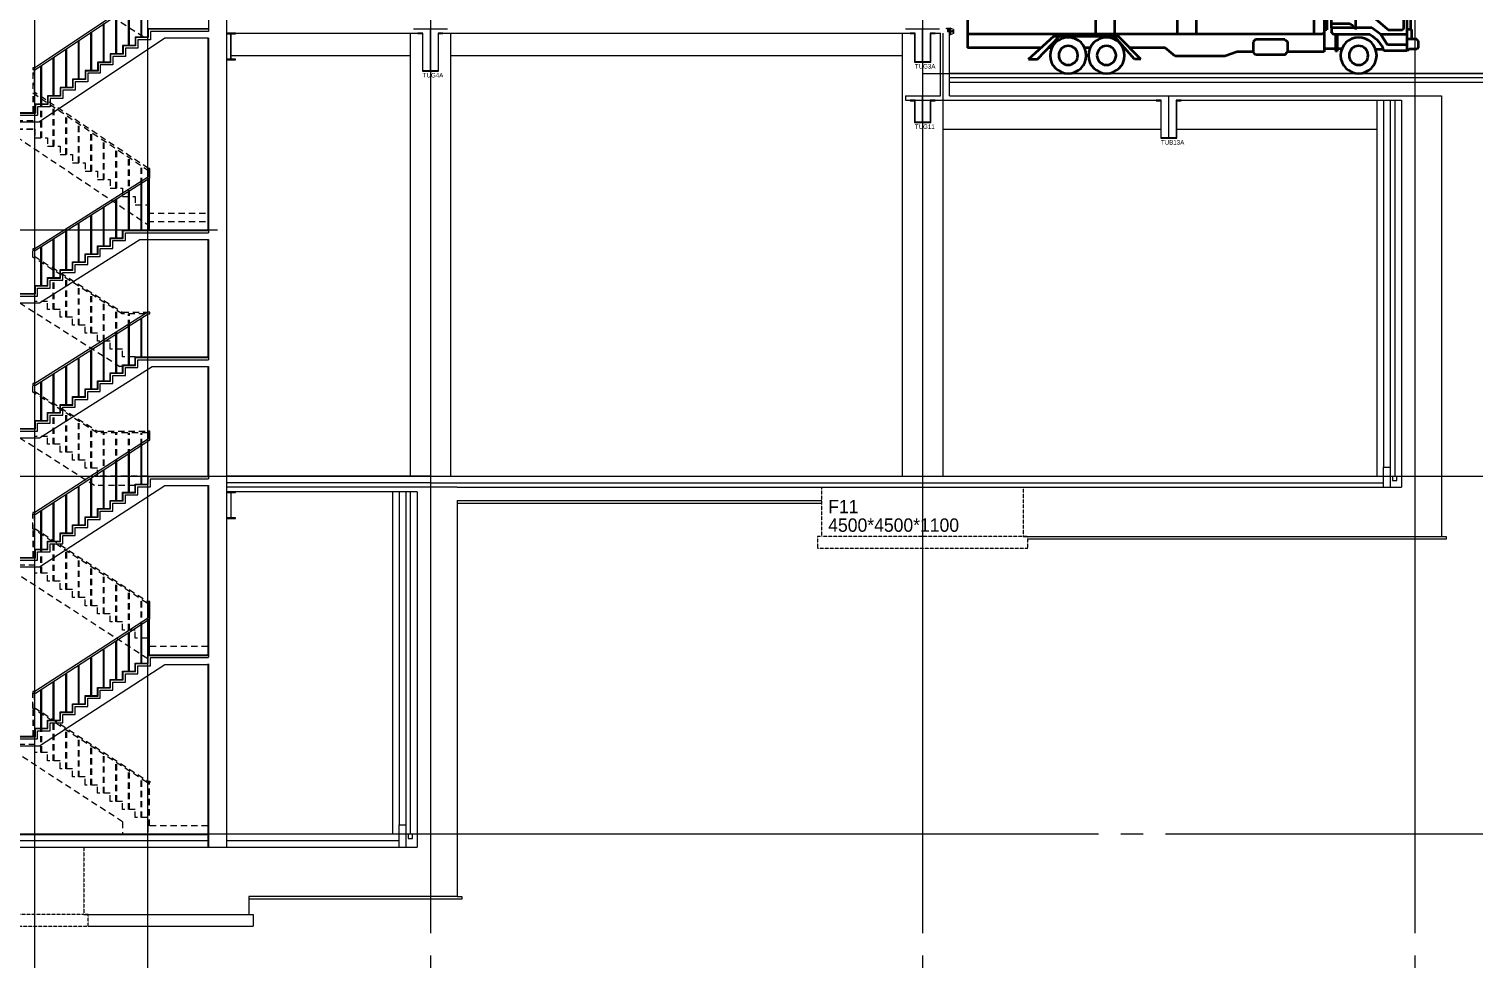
# Model space of a CAD drawing. Extents: x 152195838 to 323921156, y 365159662 to 730681027.
# Drawn here: x 160677532 to 160709832, y 365191264 to 365212058 of the extents above; entities that cross this region are included whole.
import ezdxf
from ezdxf.enums import TextEntityAlignment as Align
from ezdxf.xclip import XClip

# ---------------------------------------------------------------- set-up
doc = ezdxf.new("R2010")
doc.units = 0
doc.header["$MEASUREMENT"] = 0
doc.header["$XCLIPFRAME"] = 0
for name, pattern in [('CEN', [63, 60, -1, 1, -1]), ('HIDDENX2', [0.75, 0.5, -0.25]), ('HIDK', [2.3, 1.4, -0.9])]:
    doc.linetypes.add(name, pattern=pattern)
doc.layers.get('0').update_dxf_attribs({"linetype": 'CONTINUOUS'})
doc.layers.get('Defpoints').update_dxf_attribs({"linetype": 'CONTINUOUS'})
for name, color, linetype in [('4A.TEC CEN', 1, 'CEN'), ('4A.TEC LAND', 53, 'CONTINUOUS'), ('4A.TEC 단열재', 252, 'CONTINUOUS'), ('4A.TEC 마감선 1', 6, 'CONTINUOUS'), ('4A.TEC 벽체 1', 2, 'CONTINUOUS'), ('4A.TEC 벽체 2', 3, 'CONTINUOUS'), ('COL', 2, 'CONTINUOUS'), ('ELE', 4, 'CONTINUOUS'), ('FIN', 6, 'CONTINUOUS'), ('HAT', 5, 'CONTINUOUS'), ('k-BESTO', 4, 'CONTINUOUS'), ('text', 3, 'CONTINUOUS'), ('㈜SE&C 기둥', 2, 'CONTINUOUS'), ('㈜SE&C 벽체 1', 2, 'CONTINUOUS'), ('㈜SE&C 벽체 4', 7, 'CONTINUOUS')]:
    doc.layers.add(name, color=color, linetype=linetype)
doc.layers.add('8ETC', color=8, linetype='CONTINUOUS', lineweight=0)
doc.layers.add('DEFPOINT', color=135, linetype='CONTINUOUS', plot=False)
doc.styles.add('돋움', font='')
doc.styles.get('돋움').set_extended_font_data('돋움')

# ---------------------------------------------------------------- blocks, each defined once
blk = doc.blocks.new('A$C63F46924')
at = {"layer": '8ETC', "color": 8, "lineweight": 50}
for p, q in [((707, 2333), (1749, 3051)), ((1841, 3003), (1841, 2333)), ((2098, 3162), (10076, 3162)), ((2098, 3162), (2098, 939)), ((2237, 3162), (2237, 1581)), ((10076, 3162), (10076, 572)), ((575, 2230), (742, 2333)), ((707, 2333), (1841, 2333)), ((1979, 2306), (1935, 2243)), ((1979, 2306), (2042, 2306)), ((2042, 2306), (2098, 2258)), ((215, 2099), (163, 1994)), ((169, 1438), (531, 2182)), ((232, 2076), (192, 1994)), ((589, 2166), (256, 1510)), ((300, 2162), (546, 2205)), ((317, 2139), (529, 2176)), ((327, 1557), (605, 2118)), ((638, 2094), (361, 1531)), ((589, 2166), (1935, 2166)), ((638, 2094), (712, 2094)), ((712, 1614), (712, 2094)), ((753, 2094), (1268, 2094)), ((753, 1617), (753, 2094)), ((1268, 1617), (1268, 2094)), ((1323, 1536), (1323, 2166)), ((1399, 2165), (1399, 1021)), ((1498, 2058), (1498, 1675)), ((1556, 2117), (1743, 2117)), ((1801, 2058), (1801, 1675)), ((1935, 1021), (1935, 2243)), ((2040, 2048), (2040, 973)), ((157, 1679), (157, 1589)), ((192, 1679), (192, 1605)), ((752, 1617), (1268, 1617)), ((1556, 1617), (1743, 1617)), ((157, 1589), (256, 1511)), ((169, 1438), (169, 983)), ((192, 1605), (272, 1542)), ((256, 1510), (256, 503)), ((327, 1557), (327, 1024)), ((361, 1531), (361, 1508)), ((361, 1508), (560, 1508)), ((560, 1508), (712, 1614)), ((682, 979), (1323, 1536)), ((2237, 1581), (9889, 1581)), ((2267, 1581), (2267, 1449)), ((2267, 1449), (9889, 1449)), ((2330, 1449), (2330, 880)), ((4962, 1449), (4962, 880)), ((5388, 1449), (5388, 880)), ((6790, 1449), (6790, 880)), ((7216, 1449), (7216, 880)), ((141, 983), (256, 983)), ((141, 763), (141, 983)), ((837, 867), (1036, 1021)), ((1036, 1021), (1935, 1021)), ((1399, 986), (1399, 983)), ((1487, 1089), (1429, 1021)), ((1531, 1110), (1935, 1110)), ((1935, 1021), (1935, 937)), ((2040, 973), (2098, 973)), ((2098, 973), (2098, 481)), ((0, 729), (34, 763)), ((0, 729), (0, 572)), ((34, 763), (256, 763)), ((256, 867), (837, 867)), ((386, 965), (644, 965)), ((685, 641), (837, 867)), ((1074, 867), (1884, 867)), ((1810, 867), (1810, 494)), ((1846, 867), (1846, 494)), ((2157, 880), (10076, 880)), ((2984, 757), (2918, 705)), ((2918, 705), (2918, 481)), ((2984, 757), (3640, 757)), ((3640, 757), (3690, 705)), ((3690, 705), (3690, 481)), ((6196, 315), (6705, 829)), ((6337, 315), (6785, 828)), ((6705, 880), (6705, 828)), ((6705, 828), (8144, 828)), ((8512, 315), (8021, 828)), ((8144, 880), (8144, 828)), ((8708, 315), (8144, 829)), ((0, 572), (28, 545)), ((28, 545), (203, 545)), ((203, 545), (245, 503)), ((245, 503), (763, 503)), ((256, 641), (685, 641)), ((776, 537), (951, 537)), ((1708, 546), (1810, 546)), ((1810, 494), (1846, 494)), ((1846, 546), (2098, 546)), ((2098, 481), (2918, 481)), ((2984, 413), (2918, 481)), ((2984, 413), (3640, 413)), ((3640, 413), (3690, 481)), ((3690, 481), (4047, 481)), ((4047, 481), (4322, 386)), ((4322, 386), (5434, 386)), ((5434, 386), (5657, 572)), ((5657, 572), (6450, 572)), ((6561, 572), (6601, 572)), ((7333, 572), (7455, 572)), ((8188, 572), (8266, 572)), ((8427, 572), (10076, 572)), ((6196, 315), (6337, 315)), ((8708, 315), (8512, 315))]:
    blk.add_line(p, q, dxfattribs=at)
for points in [[(144, 1994), (215, 1994), (215, 1679), (144, 1679)], [(1216, 1395), (1380, 1395), (1380, 1365), (1216, 1365)]]:
    blk.add_lwpolyline(points, close=True, dxfattribs=at)
for centre, radius in [((1331, 403), 403), ((6967, 403), 403), ((7821, 403), 403), ((1331, 403), 213), ((6967, 403), 213), ((7821, 403), 213)]:
    blk.add_circle(centre, radius, dxfattribs=at)
for centre, radius, start, end in [((1782, 3003), 58.7, 0, 124.5534), ((1817, 2214), 121, 13.798, 78.7774), ((320, 2047), 117, 99.8078, 153.6451), ((337, 2024), 117, 99.8078, 153.6451), ((637, 2130), 117, 121.6386, 154.0055), ((1556, 2058), 58.7, 90, 180), ((1743, 2058), 58.7, 0, 90), ((1556, 1675), 58.7, 180, 270), ((1743, 1675), 58.7, 270, 0), ((386, 1024), 58.7, 180, 270), ((644, 1024), 58.7, 270, 310.9903), ((1531, 1051), 58.7, 90, 139.6431), ((1403, 271), 680, 118.8823, 160.089), ((1835, 956), 102, 298.3994, 349.3074), ((2157, 939), 58.7, 180, 270)]:
    blk.add_arc(centre, radius, start, end, dxfattribs=at)
blk = doc.blocks.new('zw$B50')
at = {"layer": 'ELE', "color": 8}
for p, q in [((-87, -20), (-14, 11)), ((-87, -20), (-14, 11)), ((69, 11), (-11, 11)), ((-11, 11), (-11, -139)), ((-4, 1), (31, -34)), ((-1, 4), (33, -30)), ((0, 0), (69, 0)), ((0, -139), (0, 0)), ((69, 0), (69, 11)), ((-100, -63), (1, -63)), ((-100, -63), (1, -63)), ((-92, -27), (-92, -98)), ((-92, -27), (-92, -98)), ((-91, -47), (-61, -47)), ((-91, -47), (-61, -47)), ((-91, -57), (-91, -69)), ((-91, -57), (44, -57)), ((-91, -57), (-91, -69)), ((-91, -57), (44, -57)), ((-91, -69), (44, -69)), ((-91, -69), (44, -69)), ((-91, -80), (-61, -80)), ((-91, -80), (-61, -80)), ((-87, -105), (-14, -136)), ((-87, -105), (-14, -136)), ((-83, -49), (-83, -78)), ((-69, -49), (-83, -49)), ((-83, -49), (-83, -78)), ((-69, -49), (-83, -49)), ((-83, -78), (-69, -78)), ((-83, -78), (-69, -78)), ((-69, -49), (-69, -78)), ((-69, -49), (-69, -78)), ((-61, -47), (-61, -80)), ((-61, -47), (-61, -80)), ((-61, -56), (-11, -56)), ((-61, -56), (-11, -56)), ((-61, -70), (-11, -70)), ((-61, -70), (-11, -70)), ((-11, -139), (0, -139)), ((31, -34), (34, -52)), ((33, -30), (52, -33)), ((33, -30), (52, -33)), ((38, -52), (34, -52)), ((38, -52), (34, -52)), ((35, -34), (38, -52)), ((51, -37), (35, -34)), ((44, -57), (44, -69)), ((44, -57), (44, -69)), ((52, -33), (51, -37)), ((52, -33), (51, -37))]:
    blk.add_line(p, q, dxfattribs=at)
for centre, radius, start, end in [((186, -63), 209, 160.1603, 178.5258), ((186, -63), 209, 160.1603, 178.5258), ((-14, 9), 2.49, 0, 110.7723), ((-14, 9), 2.49, 0, 110.7723), ((-84, -27), 7.47, 110.7723, 180), ((-84, -27), 7.47, 110.7723, 180), ((-84, -98), 7.47, 180, 249.574), ((-84, -98), 7.47, 180, 249.574), ((186, -63), 209, 181.8085, 199.8397), ((186, -63), 209, 181.8085, 199.8397), ((-14, -134), 2.49, 249.574, 0), ((-14, -134), 2.49, 249.574, 0)]:
    blk.add_arc(centre, radius, start, end, dxfattribs=at)
blk = doc.blocks.new('3층계단')
at = {"color": 6, "lineweight": -3}
for p, q in [((75900, 39023, 0), (75900, 39880, 0)), ((75920, 39023, 0), (75920, 39893, 0)), ((75340, 38648, 0), (75340, 39505, 0)), ((75360, 38648, 0), (75360, 39518, 0)), ((75620, 38835, 0), (75620, 39693, 0)), ((75640, 38835, 0), (75640, 39706, 0)), ((74780, 38273, 0), (74780, 39130, 0)), ((74800, 38273, 0), (74800, 39143, 0)), ((75060, 38460, 0), (75060, 39318, 0)), ((75080, 38460, 0), (75080, 39331, 0)), ((74240, 37898, 0), (74240, 38768, 0)), ((74500, 38085, 0), (74500, 38943, 0)), ((74520, 38085, 0), (74520, 38956, 0)), ((73940, 37710, 0), (73940, 38568, 0)), ((73960, 37710, 0), (73960, 38581, 0)), ((74220, 37898, 0), (74220, 38755, 0)), ((73660, 37523, 0), (73660, 38380, 0)), ((73680, 37523, 0), (73680, 38393, 0)), ((76070, 34710, 0), (76070, 35859, 0)), ((76090, 34710, 0), (76090, 35871, 0)), ((75620, 34710, 0), (75620, 35574, 0)), ((75640, 34710, 0), (75640, 35586, 0)), ((75900, 34710, 0), (75900, 35751, 0)), ((75920, 34710, 0), (75920, 35764, 0)), ((75060, 34355, 0), (75060, 35219, 0)), ((75080, 34355, 0), (75080, 35232, 0)), ((75340, 34533, 0), (75340, 35396, 0)), ((75360, 34533, 0), (75360, 35409, 0)), ((74780, 34178, 0), (74780, 35041, 0)), ((74800, 34178, 0), (74800, 35054, 0)), ((74220, 33823, 0), (74220, 34687, 0)), ((74240, 33823, 0), (74240, 34699, 0)), ((74500, 34000, 0), (74500, 34864, 0)), ((74520, 34000, 0), (74520, 34877, 0)), ((73660, 33468, 0), (73660, 34332, 0)), ((73680, 33468, 0), (73680, 34344, 0)), ((73940, 33646, 0), (73940, 34509, 0)), ((73960, 33646, 0), (73960, 34522, 0)), ((75900, 31871, 0), (75900, 32735, 0)), ((75920, 31871, 0), (75920, 32748, 0)), ((75340, 31517, 0), (75340, 32380, 0)), ((75360, 31517, 0), (75360, 32393, 0)), ((75620, 31694, 0), (75620, 32558, 0)), ((75640, 31694, 0), (75640, 32570, 0)), ((74780, 31162, 0), (74780, 32025, 0)), ((74800, 31162, 0), (74800, 32038, 0)), ((75060, 31339, 0), (75060, 32203, 0)), ((75080, 31339, 0), (75080, 32215, 0)), ((74220, 30807, 0), (74220, 31670, 0)), ((74240, 30807, 0), (74240, 31683, 0)), ((74500, 30984, 0), (74500, 31848, 0)), ((74520, 30984, 0), (74520, 31861, 0)), ((73940, 30630, 0), (73940, 31493, 0)), ((73960, 30630, 0), (73960, 31506, 0)), ((73660, 30452, 0), (73660, 31316, 0)), ((73680, 30452, 0), (73680, 31328, 0)), ((75640, 28847, 0), (75640, 29720, 0)), ((75900, 29028, 0), (75900, 29889, 0)), ((75920, 29028, 0), (75920, 29902, 0)), ((75340, 28665, 0), (75340, 29526, 0)), ((75360, 28665, 0), (75360, 29539, 0)), ((75620, 28847, 0), (75620, 29707, 0)), ((74780, 28301, 0), (74780, 29162, 0)), ((74800, 28301, 0), (74800, 29175, 0)), ((75060, 28483, 0), (75060, 29344, 0)), ((75080, 28483, 0), (75080, 29357, 0)), ((74220, 27937, 0), (74220, 28798, 0)), ((74240, 27937, 0), (74240, 28811, 0)), ((74500, 28119, 0), (74500, 28980, 0)), ((74520, 28119, 0), (74520, 28993, 0)), ((73660, 27574, 0), (73660, 28435, 0)), ((73680, 27574, 0), (73680, 28448, 0)), ((73940, 27756, 0), (73940, 28616, 0)), ((73960, 27756, 0), (73960, 28629, 0)), ((75900, 25028, 0), (75900, 25889, 0)), ((75920, 25028, 0), (75920, 25902, 0)), ((76070, 25210, 0), (76070, 26000, 0)), ((76090, 25210, 0), (76090, 26013, 0)), ((75340, 24665, 0), (75340, 25526, 0)), ((75360, 24665, 0), (75360, 25539, 0)), ((75620, 24847, 0), (75620, 25707, 0)), ((75640, 24847, 0), (75640, 25720, 0)), ((75060, 24483, 0), (75060, 25344, 0)), ((75080, 24483, 0), (75080, 25357, 0)), ((74500, 24119, 0), (74500, 24980, 0)), ((74520, 24119, 0), (74520, 24993, 0)), ((74780, 24301, 0), (74780, 25162, 0)), ((74800, 24301, 0), (74800, 25175, 0)), ((73940, 23756, 0), (73940, 24616, 0)), ((73960, 23756, 0), (73960, 24629, 0)), ((74220, 23937, 0), (74220, 24798, 0)), ((74240, 23937, 0), (74240, 24811, 0)), ((73660, 23574, 0), (73660, 24435, 0)), ((73680, 23574, 0), (73680, 24448, 0))]:
    blk.add_line(p, q, dxfattribs=at)
at = {"color": 6, "lineweight": -3, "elevation": 0, "flags": 128}
for points in [[(76100, 40014), (76100, 40210), (76065, 40210), (76065, 40033), (73530, 38335), (73480, 38335), (73480, 38300), (73540, 38300), (76100, 40014)], [(76100, 35878), (76100, 36085), (76065, 36085), (76065, 35897), (73530, 34291), (73480, 34291), (73480, 34256), (73540, 34256), (76100, 35878)], [(76100, 32871), (76050, 32871), (73530, 31275), (73480, 31275), (73480, 31240), (73540, 31240), (76060, 32836), (76100, 32836), (76100, 32871)], [(76065, 30210), (76065, 30038), (73530, 28392), (73480, 28392), (73480, 28357), (73540, 28357), (76100, 30019), (76100, 30210), (76065, 30210)], [(76065, 26402), (76065, 26038), (73530, 24392), (73480, 24392), (73480, 24357), (73540, 24357), (76100, 26019), (76100, 26402), (76065, 26402)]]:
    blk.add_lwpolyline(points, dxfattribs=at)
at = {"layer": '4A.TEC CEN', "color": 8, "ltscale": 500}
for p, q in [((58362, 34710, 0), (92848, 34710, 0)), ((58362, 29210, 0), (92848, 29210, 0)), ((58362, 21210, 0), (92848, 21210, 0))]:
    blk.add_line(p, q, dxfattribs=at)
at = {"layer": '4A.TEC 마감선 1'}
blk.add_line((72170, 21060, 0), (77410, 21060, 0), dxfattribs=at)
at = {"layer": '4A.TEC 벽체 1'}
for p, q in [((77410, 42637, 0), (77410, 39150, 0)), ((77410, 39000, 0), (77410, 34650, 0)), ((72170, 37275, 0), (73590, 37275, 0)), ((72170, 37125, 0), (73633, 37125, 0)), ((77410, 34500, 0), (77410, 31811, 0)), ((72170, 33231, 0), (73590, 33231, 0)), ((72170, 33081, 0), (73633, 33081, 0)), ((77410, 31661, 0), (77410, 29150, 0)), ((72170, 30215, 0), (73590, 30215, 0)), ((72170, 30065, 0), (73633, 30065, 0)), ((77410, 29000, 0), (77410, 25160, 0)), ((73634, 23182, 0), (76434, 25000, 0)), ((76434, 25000, 0), (77410, 25000, 0)), ((77410, 25010, 0), (77410, 20910, 0)), ((72170, 23182, 0), (73634, 23182, 0)), ((72170, 20910, 0), (77410, 20910, 0))]:
    blk.add_line(p, q, dxfattribs=at)
at = {"layer": '4A.TEC 벽체 1', "elevation": 0, "flags": 128}
for points in [[(77410, 39150), (76110, 39150), (76110, 38963), (75830, 38963), (75830, 38775), (75550, 38775), (75550, 38588), (75270, 38588), (75270, 38400), (74990, 38400), (74990, 38213), (74710, 38213), (74710, 38025), (74430, 38025), (74430, 37838), (74150, 37838), (74150, 37650), (73870, 37650), (73870, 37463), (73590, 37463), (73590, 37275)], [(77410, 39000), (76435, 39000), (73635, 37125)], [(73590, 33231), (73590, 33408), (73870, 33408), (73870, 33586), (74150, 33586), (74150, 33763), (74430, 33763), (74430, 33940), (74710, 33940), (74710, 34118), (74990, 34118), (74990, 34295), (75270, 34295), (75270, 34473), (75550, 34473), (75550, 34650), (77410, 34650)], [(73633, 33081), (75873, 34500), (77410, 34500)], [(73590, 30215), (73590, 30392), (73870, 30392), (73870, 30570), (74150, 30570), (74150, 30747), (74430, 30747), (74430, 30924), (74710, 30924), (74710, 31102), (74990, 31102), (74990, 31279), (75270, 31279), (75270, 31457), (75550, 31457), (75550, 31634), (75830, 31634), (75830, 31811), (77410, 31811)], [(73633, 30065), (76153, 31661), (77410, 31661)], [(72170, 27332), (73590, 27332), (73590, 27514), (73870, 27514), (73870, 27696), (74150, 27696), (74150, 27877), (74430, 27877), (74430, 28059), (74710, 28059), (74710, 28241), (74990, 28241), (74990, 28423), (75270, 28423), (75270, 28605), (75550, 28605), (75550, 28787), (75830, 28787), (75830, 28968), (76110, 28968), (76110, 29150), (77410, 29150)], [(72170, 27182), (73634, 27182), (76434, 29000), (77410, 29000)], [(72170, 23332), (73590, 23332), (73590, 23514), (73870, 23514), (73870, 23696), (74150, 23696), (74150, 23877), (74430, 23877), (74430, 24059), (74710, 24059), (74710, 24241), (74990, 24241), (74990, 24423), (75270, 24423), (75270, 24605), (75550, 24605), (75550, 24787), (75830, 24787), (75830, 24968), (76110, 24968), (76110, 25150), (77410, 25150)]]:
    blk.add_lwpolyline(points, dxfattribs=at)
at = {"layer": 'COL', "color": 253, "linetype": 'HIDK', "ltscale": 100}
for p, q in [((73490, 37335, 0), (73490, 37767, 0)), ((73510, 37335, 0), (73510, 37754, 0)), ((73660, 36773, 0), (73660, 37654, 0)), ((73680, 36773, 0), (73680, 37640, 0)), ((73940, 36585, 0), (73940, 37466, 0)), ((73960, 36585, 0), (73960, 37453, 0)), ((74220, 36398, 0), (74220, 37279, 0)), ((74240, 36398, 0), (74240, 37265, 0)), ((74500, 36210, 0), (74500, 37091, 0)), ((74520, 36210, 0), (74520, 37078, 0)), ((74780, 36023, 0), (74780, 36904, 0)), ((74800, 36023, 0), (74800, 36890, 0)), ((75060, 35835, 0), (75060, 36716, 0)), ((75080, 35835, 0), (75080, 36703, 0)), ((75340, 35648, 0), (75340, 36529, 0)), ((75360, 35648, 0), (75360, 36515, 0)), ((75620, 35460, 0), (75620, 36341, 0)), ((75640, 35460, 0), (75640, 36328, 0)), ((75900, 35273, 0), (75900, 36154, 0)), ((75920, 35273, 0), (75920, 36140, 0)), ((73940, 32936, 0), (73940, 33810, 0)), ((73960, 32936, 0), (73960, 33797, 0)), ((74220, 32759, 0), (74220, 33632, 0)), ((74240, 32759, 0), (74240, 33619, 0)), ((74500, 32581, 0), (74500, 33455, 0)), ((74520, 32581, 0), (74520, 33442, 0)), ((74780, 32404, 0), (74780, 33278, 0)), ((73189, 33081, 0), (75429, 31661, 0)), ((74800, 32404, 0), (74800, 33265, 0)), ((75060, 32226, 0), (75060, 33100, 0)), ((75080, 32226, 0), (75080, 33087, 0)), ((75340, 32049, 0), (75340, 32923, 0)), ((75360, 32049, 0), (75360, 32910, 0)), ((75620, 31871, 0), (75620, 32836, 0)), ((75640, 31871, 0), (75640, 32836, 0)), ((75490, 31661, 0), (75429, 31661, 0)), ((75770, 31871, 0), (75490, 31871, 0)), ((73940, 29920, 0), (73940, 30794, 0)), ((73960, 29920, 0), (73960, 30781, 0)), ((74220, 29742, 0), (74220, 30616, 0)), ((74240, 29742, 0), (74240, 30603, 0)), ((74500, 29565, 0), (74500, 30439, 0)), ((74520, 29565, 0), (74520, 30426, 0)), ((73189, 30065, 0), (74869, 29000, 0)), ((73530, 30097, 0), (73530, 30275, 0)), ((74780, 29388, 0), (74780, 30261, 0)), ((74800, 29388, 0), (74800, 30248, 0)), ((75060, 29210, 0), (75060, 30175, 0)), ((75080, 29210, 0), (75080, 30175, 0)), ((75340, 29210, 0), (75340, 30175, 0)), ((75360, 29210, 0), (75360, 30175, 0)), ((75620, 29210, 0), (75620, 30175, 0)), ((75640, 29210, 0), (75640, 30175, 0)), ((75900, 29210, 0), (75900, 30175, 0)), ((75920, 29210, 0), (75920, 30175, 0)), ((76050, 29210, 0), (74930, 29210, 0)), ((75770, 29000, 0), (74869, 29000, 0)), ((73490, 27392, 0), (73490, 28023, 0)), ((73510, 27392, 0), (73510, 28010, 0)), ((73660, 27038, 0), (73660, 27912, 0)), ((73680, 27038, 0), (73680, 27899, 0)), ((73940, 26857, 0), (73940, 27730, 0)), ((73960, 26857, 0), (73960, 27717, 0)), ((74220, 26675, 0), (74220, 27549, 0)), ((74240, 26675, 0), (74240, 27536, 0)), ((74500, 26493, 0), (74500, 27367, 0)), ((74520, 26493, 0), (74520, 27354, 0)), ((74780, 26311, 0), (74780, 27185, 0)), ((74800, 26311, 0), (74800, 27172, 0)), ((75060, 26129, 0), (75060, 27003, 0)), ((75080, 26129, 0), (75080, 26990, 0)), ((75340, 25947, 0), (75340, 26821, 0)), ((75360, 25947, 0), (75360, 26808, 0)), ((75620, 25766, 0), (75620, 26639, 0)), ((75640, 25766, 0), (75640, 26626, 0)), ((75900, 25584, 0), (75900, 26458, 0)), ((75920, 25584, 0), (75920, 26445, 0)), ((73490, 23392, 0), (73490, 24013, 0)), ((73510, 23392, 0), (73510, 24000, 0)), ((73660, 23028, 0), (73660, 23902, 0)), ((73680, 23028, 0), (73680, 23889, 0)), ((73940, 22847, 0), (73940, 23720, 0)), ((73960, 22847, 0), (73960, 23707, 0)), ((74220, 22665, 0), (74220, 23539, 0)), ((74240, 22665, 0), (74240, 23526, 0)), ((74500, 22483, 0), (74500, 23357, 0)), ((74520, 22483, 0), (74520, 23344, 0)), ((74780, 22301, 0), (74780, 23175, 0)), ((74800, 22301, 0), (74800, 23162, 0)), ((75060, 22119, 0), (75060, 22993, 0)), ((75080, 22119, 0), (75080, 22980, 0)), ((75340, 21937, 0), (75340, 22811, 0)), ((75360, 21937, 0), (75360, 22798, 0)), ((75620, 21756, 0), (75620, 22629, 0)), ((75640, 21756, 0), (75640, 22616, 0)), ((75900, 21574, 0), (75900, 22448, 0)), ((75920, 21574, 0), (75920, 22435, 0)), ((76070, 21392, 0), (76070, 22357, 0)), ((76090, 21392, 0), (76090, 22357, 0)), ((75490, 21478, 0), (75490, 21210, 0)), ((76050, 21392, 0), (76050, 21210, 0))]:
    blk.add_line(p, q, dxfattribs=at)
at = {"layer": 'COL', "color": 253, "linetype": 'HIDK', "ltscale": 100, "elevation": 0, "flags": 128}
for points in [[(75953, 39023), (73187, 40818)], [(76065, 36085), (73516, 37792), (73516, 38300), (73480, 38300), (73480, 37774), (76065, 36043)], [(73530, 36960), (73530, 37148), (72190, 37148)], [(73530, 36773), (73530, 36960), (72190, 36960)], [(72190, 36750), (73186, 36750), (76050, 34832)]]:
    blk.add_lwpolyline(points, dxfattribs=at)
at = {"layer": 'COL', "color": 253, "linetype": 'HIDK', "ltscale": 100, "elevation": 0}
for points in [[(72190, 36960), (73530, 36960), (73530, 36773), (73810, 36773), (73810, 36585), (74090, 36585), (74090, 36398), (74370, 36398), (74370, 36210), (74650, 36210), (74650, 36023), (74930, 36023), (74930, 35835), (75210, 35835), (75210, 35648), (75490, 35648), (75490, 35460), (75770, 35460), (75770, 35273), (76050, 35273), (76050, 35085)], [(76050, 34898), (76050, 35085), (77390, 35085)], [(76050, 34710), (76050, 34898), (77390, 34898)], [(75994, 32836), (75479, 32836), (73480, 34104), (73480, 34256), (73516, 34256), (73516, 34122), (75490, 32871), (76050, 32871)], [(73810, 32936), (73810, 33113), (73530, 33113)], [(74090, 32759), (74090, 32936), (73810, 32936)], [(74370, 32581), (74370, 32759), (74090, 32759)], [(74650, 32404), (74650, 32581), (74370, 32581)], [(74930, 32226), (74930, 32404), (74650, 32404)], [(75210, 32049), (75210, 32226), (74930, 32226)], [(75490, 31871), (75490, 32049), (75210, 32049)], [(73516, 31240), (73516, 31106), (74930, 30210), (76065, 30210), (76065, 30175), (74919, 30175), (73480, 31088), (73480, 31240)], [(73810, 29920), (73810, 30097), (73530, 30097)], [(74090, 29742), (74090, 29920), (73810, 29920)], [(74370, 29565), (74370, 29742), (74090, 29742)], [(74650, 29388), (74650, 29565), (74370, 29565)], [(74930, 29210), (74930, 29388), (74650, 29388)], [(73515, 28357), (73515, 28048), (76050, 26402), (76065, 26402), (76065, 26367), (76039, 26367), (73480, 28029), (73480, 28357), (73515, 28357)], [(77390, 25402), (76050, 25402), (76050, 25584), (75770, 25584), (75770, 25766), (75490, 25766), (75490, 25947), (75210, 25947), (75210, 26129), (74930, 26129), (74930, 26311), (74650, 26311), (74650, 26493), (74370, 26493), (74370, 26675), (74090, 26675), (74090, 26857), (73810, 26857), (73810, 27038), (73530, 27038), (73530, 27220), (72190, 27220)], [(76050, 25124), (73145, 27010), (72190, 27010)], [(73515, 24357), (73515, 24038), (76050, 22392), (76100, 22392), (76100, 22357), (76039, 22357), (73480, 24019), (73480, 24357), (73515, 24357)], [(77390, 21392), (76050, 21392), (76050, 21574), (75770, 21574), (75770, 21756), (75490, 21756), (75490, 21937), (75210, 21937), (75210, 22119), (74930, 22119), (74930, 22301), (74650, 22301), (74650, 22483), (74370, 22483), (74370, 22665), (74090, 22665), (74090, 22847), (73810, 22847), (73810, 23028), (73530, 23028), (73530, 23210), (72190, 23210)], [(75490, 21478), (73145, 23000), (72190, 23000)]]:
    blk.add_lwpolyline(points, dxfattribs=at)
at = {"layer": 'DEFPOINT'}
for p, q in [((73530, -101367, 0), (73530, 85495, 0)), ((76050, -101367, 0), (76050, 85495, 0))]:
    blk.add_line(p, q, dxfattribs=at)
at = {"layer": 'FIN', "color": 5, "ltscale": 30}
for p, q in [((77390, 39000, 0), (77390, 34710, 0)), ((72170, 37335, 0), (73530, 37335, 0)), ((72170, 37325, 0), (73540, 37325, 0)), ((77390, 34500, 0), (77390, 31871, 0)), ((72170, 33291, 0), (73530, 33291, 0)), ((72170, 33281, 0), (73540, 33281, 0)), ((77390, 31661, 0), (77390, 29210, 0)), ((72170, 30275, 0), (73530, 30275, 0)), ((72170, 30265, 0), (73540, 30265, 0)), ((77390, 29000, 0), (77390, 25220, 0)), ((77390, 25010, 0), (77390, 20910, 0)), ((72170, 21210, 0), (77410, 21210, 0)), ((72170, 21200, 0), (77410, 21200, 0))]:
    blk.add_line(p, q, dxfattribs=at)
at = {"layer": 'FIN', "color": 5, "ltscale": 30, "elevation": 0, "flags": 128}
for points in [[(77410, 39210), (76050, 39210), (76050, 39023), (75770, 39023), (75770, 38835), (75490, 38835), (75490, 38648), (75210, 38648), (75210, 38460), (74930, 38460), (74930, 38273), (74650, 38273), (74650, 38085), (74370, 38085), (74370, 37898), (74090, 37898), (74090, 37710), (73810, 37710), (73810, 37523), (73530, 37523), (73530, 37335)], [(77410, 39200), (76060, 39200), (76060, 39013), (75780, 39013), (75780, 38825), (75500, 38825), (75500, 38638), (75220, 38638), (75220, 38450), (74940, 38450), (74940, 38263), (74660, 38263), (74660, 38075), (74380, 38075), (74380, 37888), (74100, 37888), (74100, 37700), (73820, 37700), (73820, 37513), (73540, 37513), (73540, 37325)], [(73530, 33291), (73530, 33468), (73810, 33468), (73810, 33646), (74090, 33646), (74090, 33823), (74370, 33823), (74370, 34000), (74650, 34000), (74650, 34178), (74930, 34178), (74930, 34355), (75210, 34355), (75210, 34533), (75490, 34533), (75490, 34710), (77410, 34710)], [(73540, 33281), (73540, 33458), (73820, 33458), (73820, 33636), (74100, 33636), (74100, 33813), (74380, 33813), (74380, 33990), (74660, 33990), (74660, 34168), (74940, 34168), (74940, 34345), (75220, 34345), (75220, 34523), (75500, 34523), (75500, 34700), (77410, 34700)], [(73530, 30275), (73530, 30452), (73810, 30452), (73810, 30630), (74090, 30630), (74090, 30807), (74370, 30807), (74370, 30984), (74650, 30984), (74650, 31162), (74930, 31162), (74930, 31339), (75210, 31339), (75210, 31517), (75490, 31517), (75490, 31694), (75770, 31694), (75770, 31871), (77410, 31871)], [(73540, 30265), (73540, 30442), (73820, 30442), (73820, 30620), (74100, 30620), (74100, 30797), (74380, 30797), (74380, 30974), (74660, 30974), (74660, 31152), (74940, 31152), (74940, 31329), (75220, 31329), (75220, 31507), (75500, 31507), (75500, 31684), (75780, 31684), (75780, 31861), (77410, 31861)], [(72170, 27392), (73530, 27392), (73530, 27574), (73810, 27574), (73810, 27756), (74090, 27756), (74090, 27937), (74370, 27937), (74370, 28119), (74650, 28119), (74650, 28301), (74930, 28301), (74930, 28483), (75210, 28483), (75210, 28665), (75490, 28665), (75490, 28847), (75770, 28847), (75770, 29028), (76050, 29028), (76050, 29210), (77410, 29210)], [(72170, 27382), (73540, 27382), (73540, 27564), (73820, 27564), (73820, 27746), (74100, 27746), (74100, 27927), (74380, 27927), (74380, 28109), (74660, 28109), (74660, 28291), (74940, 28291), (74940, 28473), (75220, 28473), (75220, 28655), (75500, 28655), (75500, 28837), (75780, 28837), (75780, 29018), (76060, 29018), (76060, 29200), (77410, 29200)], [(72170, 23392), (73530, 23392), (73530, 23574), (73810, 23574), (73810, 23756), (74090, 23756), (74090, 23937), (74370, 23937), (74370, 24119), (74650, 24119), (74650, 24301), (74930, 24301), (74930, 24483), (75210, 24483), (75210, 24665), (75490, 24665), (75490, 24847), (75770, 24847), (75770, 25028), (76050, 25028), (76050, 25210), (77410, 25210)], [(72170, 23382), (73540, 23382), (73540, 23564), (73820, 23564), (73820, 23746), (74100, 23746), (74100, 23927), (74380, 23927), (74380, 24109), (74660, 24109), (74660, 24291), (74940, 24291), (74940, 24473), (75220, 24473), (75220, 24655), (75500, 24655), (75500, 24837), (75780, 24837), (75780, 25018), (76060, 25018), (76060, 25200), (77410, 25200)]]:
    blk.add_lwpolyline(points, dxfattribs=at)
blk = doc.blocks.new('A$C5a8f3921')
at = {"layer": 'Defpoints'}
for p, q in [((0, 864), (760, 864)), ((380, 114), (380, 864))]:
    blk.add_line(p, q, dxfattribs=at)
at = {"layer": 'k-BESTO'}
for p, q in [((100, 764), (100, 754)), ((210, 764), (100, 764)), ((100, 764), (100, 764)), ((100, 754), (200, 754)), ((200, 754), (200, 114)), ((210, 124), (210, 764)), ((660, 764), (550, 764)), ((550, 764), (550, 124)), ((560, 114), (560, 754)), ((560, 754), (660, 754)), ((660, 754), (660, 764)), ((200, 114), (560, 114)), ((550, 124), (210, 124))]:
    blk.add_line(p, q, dxfattribs=at)
at = {"layer": 'DEFPOINT', "linetype": 'ByBlock', "style": '돋움'}
blk.add_text('TUG3A', height=100, dxfattribs=at).set_placement((206, 23), align=Align.MIDDLE_LEFT)
blk = doc.blocks.new('A$Cf6bfedad')
at = {"layer": 'Defpoints'}
for p, q in [((0, 765), (760, 765)), ((380, 165), (380, 765))]:
    blk.add_line(p, q, dxfattribs=at)
at = {"layer": 'k-BESTO'}
for p, q in [((100, 665), (100, 655)), ((210, 665), (100, 665)), ((100, 665), (100, 665)), ((100, 655), (200, 655)), ((200, 655), (200, 165)), ((210, 175), (210, 665)), ((660, 665), (550, 665)), ((550, 665), (550, 175)), ((560, 165), (560, 655)), ((560, 655), (660, 655)), ((660, 655), (660, 665)), ((200, 165), (560, 165)), ((550, 175), (210, 175))]:
    blk.add_line(p, q, dxfattribs=at)
at = {"layer": 'DEFPOINT', "linetype": 'ByBlock', "style": '돋움'}
blk.add_text('TUG11', height=100, dxfattribs=at).set_placement((206, 74), align=Align.MIDDLE_LEFT)
blk = doc.blocks.new('zw$4995')
at = {"layer": 'Defpoints'}
for p, q in [((0, 1094), (760, 1094)), ((380, 144), (380, 1094))]:
    blk.add_line(p, q, dxfattribs=at)
at = {"layer": 'k-BESTO'}
for p, q in [((100, 994), (100, 984)), ((210, 994), (100, 994)), ((100, 994), (100, 994)), ((100, 984), (200, 984)), ((200, 984), (200, 144)), ((210, 154), (210, 994)), ((660, 994), (550, 994)), ((550, 994), (550, 154)), ((560, 144), (560, 984)), ((560, 984), (660, 984)), ((660, 984), (660, 994)), ((200, 144), (560, 144)), ((550, 154), (210, 154))]:
    blk.add_line(p, q, dxfattribs=at)
at = {"layer": 'DEFPOINT', "linetype": 'ByBlock', "style": '돋움'}
blk.add_text('TUG4A', height=100, dxfattribs=at).set_placement((206, 53), align=Align.MIDDLE_LEFT)
blk = doc.blocks.new('zw$74A5')
at = {"layer": 'Defpoints'}
for p, q in [((0, 1094), (760, 1094)), ((380, 144), (380, 1094))]:
    blk.add_line(p, q, dxfattribs=at)
at = {"layer": 'k-BESTO'}
for p, q in [((100, 994), (100, 984)), ((210, 994), (100, 994)), ((100, 994), (100, 994)), ((100, 984), (200, 984)), ((200, 984), (200, 144)), ((210, 154), (210, 994)), ((660, 994), (550, 994)), ((550, 994), (550, 154)), ((560, 144), (560, 984)), ((560, 984), (660, 984)), ((660, 984), (660, 994)), ((200, 144), (560, 144)), ((550, 154), (210, 154))]:
    blk.add_line(p, q, dxfattribs=at)
at = {"layer": 'DEFPOINT', "linetype": 'ByBlock', "style": '돋움'}
blk.add_text('TUB13A', height=100, dxfattribs=at).set_placement((206, 53), align=Align.MIDDLE_LEFT)
blk = doc.blocks.new('B-2-2F')
at = {"layer": '4A.TEC 마감선 1', "flags": 128}
blk.add_lwpolyline([(111650, 8400), (111650, 0)], dxfattribs=at)
at = {"layer": '4A.TEC 벽체 1'}
blk.add_lwpolyline([(112200, 8400), (112200, -250)], dxfattribs=at)
at = {"layer": '4A.TEC 벽체 2', "flags": 128}
for points in [[(111800, 8400), (111800, 200)], [(111950, 8400), (111950, 200)]]:
    blk.add_lwpolyline(points, dxfattribs=at)
at = {"layer": 'ELE', "elevation": -1667, "flags": 128}
blk.add_lwpolyline([(86140, 9900), (85940, 9900), (85940, 9883), (86034, 9883), (86034, 9317), (85940, 9317), (85940, 9300), (86140, 9300), (86140, 9317), (86045, 9317), (86045, 9883), (86140, 9883)], close=True, dxfattribs=at)
at = {"layer": '㈜SE&C 기둥', "color": 8, "ltscale": 0.5, "elevation": -1667}
for points in [[(90050, 0), (90050, 9900)], [(90950, 9900), (90950, 0)], [(101050, 0), (101050, 9900)], [(101950, 9900), (101950, 0)], [(112050, 8400), (112050, 0)]]:
    blk.add_lwpolyline(points, dxfattribs=at)
at = {"layer": '㈜SE&C 벽체 1'}
for p, q in [((85940, 9900, -1667), (90330, 9900, -1667)), ((90670, 9900, -1667), (101330, 9900, -1667)), ((101670, 9900, -1667), (101900, 9900, -1667)), ((101900, 8500, -1667), (101900, 9900, -1667)), ((102100, 8500, -1667), (102100, 10000, -1667)), ((101120, 8500, -1667), (101900, 8500, -1667)), ((101120, 8500), (101120, 8400)), ((101120, 8400, -1667), (106830, 8400, -1667)), ((102100, 8500, -1667), (113100, 8500, -1667)), ((107170, 8400, -1667), (112200, 8400, -1667))]:
    blk.add_line(p, q, dxfattribs=at)
at = {"layer": '㈜SE&C 벽체 4'}
for p, q in [((86045, 9400, -1667), (90050, 9400, -1667)), ((90950, 9400, -1667), (101050, 9400, -1667)), ((101950, 7750, -1667), (106820, 7750, -1667)), ((107180, 7750, -1667), (111650, 7750, -1667))]:
    blk.add_line(p, q, dxfattribs=at)
at = {"layer": 'ELE'}
for name, p in [('zw$4995', (90120, 8906, -1667)), ('A$C5a8f3921', (101120, 9136)), ('A$Cf6bfedad', (101120, 7735)), ('zw$74A5', (106620, 7406, -1667))]:
    blk.add_blockref(name, p, dxfattribs=at)
blk = doc.blocks.new('B--2-B1')
at = {"layer": '4A.TEC 단열재'}
blk.add_line((90500, 7850, -1667), (85940, 7850, -1667), dxfattribs=at)
at = {"layer": '4A.TEC 마감선 1'}
blk.add_line((90500, 8000, -1667), (85940, 8000, -1667), dxfattribs=at)
at = {"layer": '4A.TEC 마감선 1', "elevation": -1667, "flags": 128}
blk.add_lwpolyline([(89650, 7650), (89650, 0)], dxfattribs=at)
at = {"layer": '4A.TEC 벽체 1', "elevation": -1667}
for points in [[(90200, 7650), (90200, -300)], [(91100, 7450), (91100, -1400)]]:
    blk.add_lwpolyline(points, dxfattribs=at)
at = {"layer": '4A.TEC 벽체 2', "elevation": -1667, "flags": 128}
for points in [[(89800, 7650), (89800, 200)], [(89950, 7650), (89950, 200)]]:
    blk.add_lwpolyline(points, dxfattribs=at)
at = {"layer": 'ELE', "elevation": -1667, "flags": 128}
blk.add_lwpolyline([(86140, 7650), (85940, 7650), (85940, 7633), (86035, 7633), (86035, 7067), (85940, 7067), (85940, 7050), (86140, 7050), (86140, 7067), (86046, 7067), (86046, 7633), (86140, 7633)], close=True, dxfattribs=at)
at = {"layer": '㈜SE&C 기둥', "color": 8, "ltscale": 0.5, "elevation": -1667}
blk.add_lwpolyline([(90050, 0), (90050, 7650)], dxfattribs=at)
at = {"layer": '㈜SE&C 벽체 1'}
for p, q in [((91100, 7750, -1667), (85940, 7750, -1667)), ((90200, 7650, -1667), (85940, 7650, -1667))]:
    blk.add_line(p, q, dxfattribs=at)
blk = doc.blocks.new('A$C81c9b9fe')
at = {"layer": '㈜SE&C 벽체 4', "linetype": 'HIDDENX2', "flags": 128}
for points in [[(6950, 2260), (6950, 760), (450, 760), (450, 2260), (6950, 2260)], [(450, 760), (350, 760), (350, 500), (7050, 500), (7050, 760), (6950, 760)]]:
    blk.add_lwpolyline(points, dxfattribs=at)
at = {"layer": 'DEFPOINT', "linetype": 'ByBlock', "style": '돋움'}
for s, p in [('F2', (518, 1412)), ('6500*6500*1500', (518, 998))]:
    blk.add_text(s, height=300, dxfattribs=at).set_placement(p, align=Align.MIDDLE_LEFT)
blk = doc.blocks.new('A$C96a07ca7')
at = {"layer": '㈜SE&C 벽체 4', "linetype": 'HIDDENX2', "flags": 128}
for points in [[(4950, 1660), (4950, 560), (450, 560), (450, 1660), (4950, 1660)], [(450, 560), (350, 560), (350, 300), (5050, 300), (5050, 560), (4950, 560)]]:
    blk.add_lwpolyline(points, dxfattribs=at)
at = {"layer": 'DEFPOINT', "linetype": 'ByBlock', "style": '돋움'}
for s, p in [('F11', (590, 1227)), ('4500*4500*1100', (590, 813))]:
    blk.add_text(s, height=300, dxfattribs=at).set_placement(p, align=Align.MIDDLE_LEFT)

msp = doc.modelspace()

# ---------------------------------------------------------------- linework, layer by layer
at = {"layer": '4A.TEC CEN', "color": 8, "ltscale": 500}
for p, q in [((160697506.94, 365211063.33), (160776798.99, 365211063.33)), ((160545434.12, 365202063.33), (160776798.99, 365202063.33)), ((160545434.12, 365194063.33), (160776798.99, 365194063.33))]:
    msp.add_line(p, q, dxfattribs=at)
at = {"layer": '4A.TEC CEN', "color": 8, "ltscale": 500, "flags": 128}
for points in [[(160686506.94, 365253346.04), (160686506.94, 365183761.87)], [(160697506.94, 365253346.04), (160697506.94, 365183761.87)], [(160708506.94, 365253346.04), (160708506.94, 365183761.87)]]:
    msp.add_lwpolyline(points, dxfattribs=at)
at = {"layer": '4A.TEC LAND', "linetype": 'Continuous'}
for points in [[(160739938.71, 365211063.33), (160698106.94, 365211063.33)], [(160739938.71, 365210963.33), (160698106.94, 365210963.33)], [(160739938.71, 365210863.33), (160698106.94, 365210863.33)]]:
    msp.add_lwpolyline(points, dxfattribs=at)
at = {"layer": '4A.TEC 단열재'}
for points in [[(160686506.94, 365201913.33), (160707806.94, 365201913.33)], [(160681946.94, 365193913.33), (160685806.94, 365193913.33)]]:
    msp.add_lwpolyline(points, dxfattribs=at)
at = {"layer": '4A.TEC 마감선 1'}
for points in [[(160686506.94, 365202063.33), (160707806.94, 365202063.33)], [(160707956.94, 365202063.33), (160708006.94, 365202063.33), (160708006.94, 365201963.33), (160708106.94, 365201963.33), (160708106.94, 365202063.33), (160708206.94, 365202063.33)], [(160681946.94, 365194063.33), (160685806.94, 365194063.33)], [(160685956.94, 365194063.33), (160686006.94, 365194063.33), (160686006.94, 365193963.33), (160686106.94, 365193963.33), (160686106.94, 365194063.33), (160686206.94, 365194063.33)]]:
    msp.add_lwpolyline(points, dxfattribs=at)
at = {"layer": '4A.TEC 벽체 1'}
for p, q in [((160687106.94, 365192663.33), (160682446.94, 365192663.33)), ((160682446.94, 365192663.33), (160682446.94, 365192263.33)), ((160678756.94, 365192263.33), (160682446.94, 365192263.33))]:
    msp.add_line(p, q, dxfattribs=at)
for points in [[(160709106.94, 365210563.33), (160709106.94, 365200713.33)], [(160596106.94, 365193763.33), (160686206.94, 365193763.33)]]:
    msp.add_lwpolyline(points, dxfattribs=at)
at = {"layer": '4A.TEC 벽체 1', "flags": 128}
for points in [[(160707806.94, 365201813.33), (160707806.94, 365202263.33), (160707956.94, 365202263.33), (160707956.94, 365201813.33)], [(160685806.94, 365193763.33), (160685806.94, 365194263.33), (160685956.94, 365194263.33), (160685956.94, 365193763.33)]]:
    msp.add_lwpolyline(points, dxfattribs=at)
at = {"layer": '㈜SE&C 벽체 1'}
for p, q in [((160681946.94, 365225463.33), (160681946.94, 365193763.33)), ((160687106.94, 365201813.33), (160708206.94, 365201813.33)), ((160687106.94, 365201513.33), (160695256.94, 365201513.33)), ((160699756.94, 365200713.33), (160709106.94, 365200713.33))]:
    msp.add_line(p, q, dxfattribs=at)
at = {"layer": '㈜SE&C 벽체 4'}
for p, q in [((160687106.94, 365201453.33), (160695256.94, 365201453.33)), ((160687206.94, 365192603.33), (160682446.94, 365192603.33)), ((160678856.94, 365192003.33), (160682546.94, 365192003.33)), ((160682446.94, 365192263.33), (160682546.94, 365192263.33)), ((160682546.94, 365192263.33), (160682546.94, 365192003.33))]:
    msp.add_line(p, q, dxfattribs=at)
at = {"layer": '㈜SE&C 벽체 4', "flags": 128}
for points in [[(160709106.94, 365200713.33), (160709206.94, 365200713.33), (160709206.94, 365200653.33), (160699856.94, 365200653.33)], [(160687106.94, 365192663.33), (160687206.94, 365192663.33), (160687206.94, 365192603.33)]]:
    msp.add_lwpolyline(points, dxfattribs=at)

# ---------------------------------------------------------------- block references
ref = msp.add_blockref('3층계단', (160604137.42, 365172853.16))
XClip(ref).set_block_clipping_path([(71969.5286620855, 10908.7128179073), (77609.5286620855, 80492.8788198829)])
at = {"lineweight": 0, "xscale": -1}
msp.add_blockref('zw$B50', (160698106.94, 365212063.33), dxfattribs=at)
at = {"layer": 'ELE'}
for name, p in [('A$C96a07ca7', (160694806.94, 365200153.33)), ('A$C81c9b9fe', (160671806.94, 365191503.33))]:
    msp.add_blockref(name, p, dxfattribs=at)
at = {"layer": 'HAT', "xscale": -1}
msp.add_blockref('A$C63F46924', (160708582.72, 365211063.33, -104062.5), dxfattribs=at)
at = {"layer": 'text'}
for name, p in [('B-2-2F', (160596006.94, 365202063.33)), ('B--2-B1', (160596006.94, 365194063.33, 1666.67))]:
    msp.add_blockref(name, p, dxfattribs=at)

doc.saveas('drawing.dxf')
